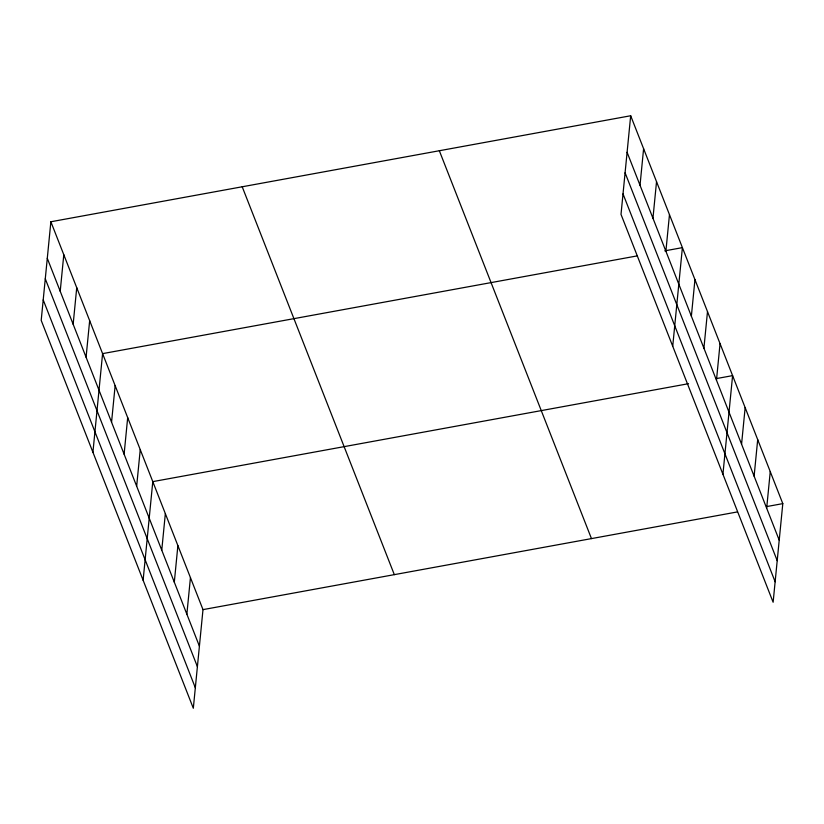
<?xml version="1.0" encoding="UTF-8"?>
<svg xmlns="http://www.w3.org/2000/svg" width="824" height="824" viewBox="0 0 824 824"><rect width="100%" height="100%" fill="white"/><g stroke="black" fill="none" stroke-linecap="round" stroke-linejoin="round"><path stroke-width="1.24" d="M50.872 221.759L41.2 320.371L193.321 708.249L202.992 609.626L50.872 221.759L630.679 115.751L782.8 503.629L773.128 602.241L621.008 214.374L630.679 115.751M60.214 291.284L63.798 254.719M73.151 324.244L76.735 287.689M86.077 357.214L89.662 320.66M92.927 452.252L102.588 353.63L637.086 255.914M111.559 422.187L115.144 385.632M124.105 454.189L127.689 417.634M136.66 486.181L140.245 449.626M143.118 580.25L152.79 481.628L688.545 383.685M161.762 550.185L165.346 513.63M174.307 582.187L177.891 545.622M186.863 614.179L190.447 577.624M640.021 185.276L643.606 148.722M652.948 218.247L656.532 181.692M665.885 251.217L669.469 214.662M672.724 346.255L682.396 247.633L664.772 250.857M691.367 316.189L694.951 279.624M703.912 348.181L707.497 311.627M716.468 380.183L720.052 343.629M722.926 474.253L732.598 375.631L716.231 378.618M741.569 444.177L745.154 407.623M754.115 476.179L757.699 439.625M766.67 508.181L770.255 471.627M202.992 609.626L737.48 511.91M766.433 506.616L782.8 503.629M627.095 152.306L779.216 540.184M625.086 172.793L777.207 560.66M623.016 193.898L775.137 581.765M439.336 150.73L591.467 538.608M242.205 186.77L394.325 574.647M47.287 258.314L199.408 646.181M45.279 278.79L197.4 666.668M43.209 299.895L195.329 687.762"/></g></svg>
